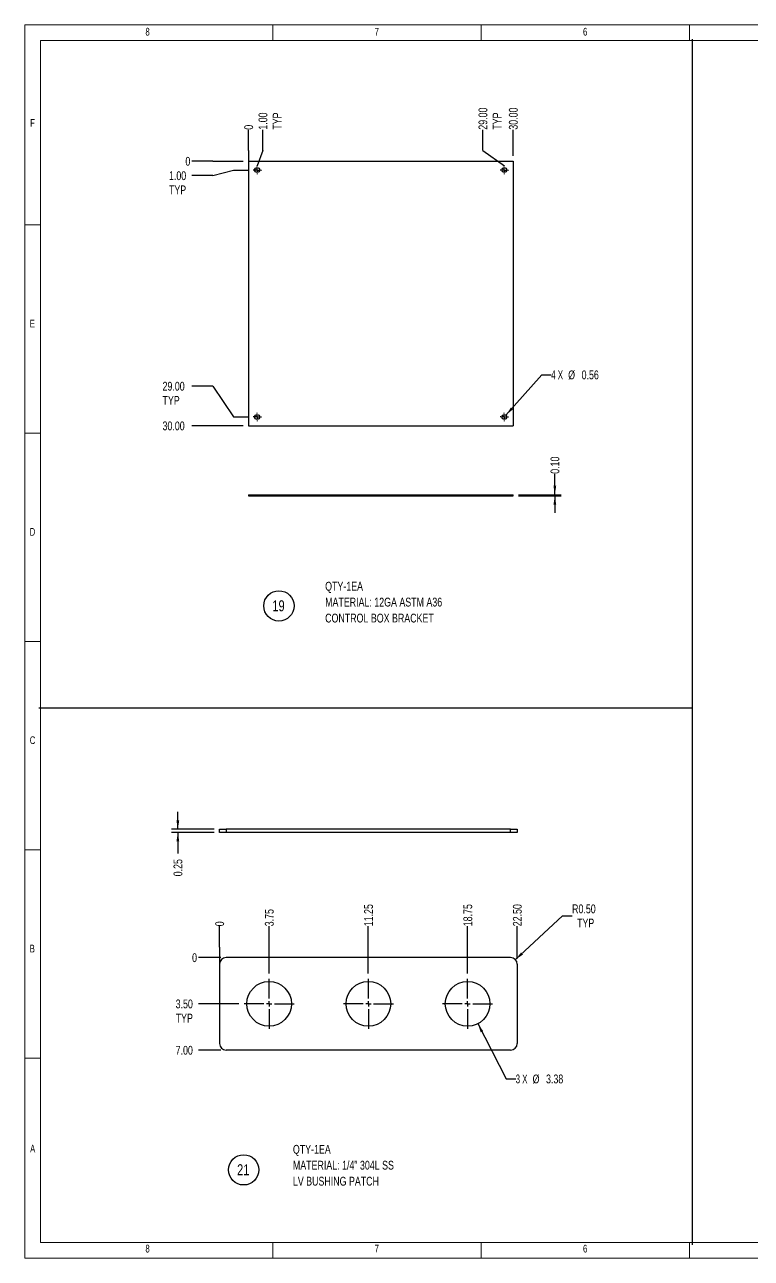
# Model space of a CAD drawing. Header units: inches. Extents: x 0 to 16.5, y 0 to 11.7.
# Drawn here: x 0.02 to 6.88, y 0.02 to 11.67 of the extents above; entities that cross this region are included whole.
import ezdxf

# ---------------------------------------------------------------- set-up
doc = ezdxf.new("R2010")
doc.units = ezdxf.units.IN
doc.header["$MEASUREMENT"] = 0
doc.linetypes.add('CENTERX2', pattern=[0.8, 0.5, -0.1, 0.1, -0.1])
doc.layers.add('FORMAT', color=7, linetype='Continuous')
doc.styles.add('SLDTEXTSTYLE0', font='TXT', dxfattribs={"width": 0.75})
doc.styles.add('SLDTEXTSTYLE2', font='TXT', dxfattribs={"width": 0.666667})
doc.dimstyles.new('SLDDIMSTYLE10', dxfattribs={"dimtxt": 0.084961, "dimasz": 0.084961, "dimexe": 0, "dimexo": 0.0625, "dimgap": 0.02124, "dimtad": 0, "dimtih": 1, "dimtoh": 1, "dimlfac": 8, "dimrnd": 1e-09, "dimzin": 4, "dimdsep": 46, "dimtxsty": 'SLDTEXTSTYLE0', "dimblk1": 'NONE', "dimblk2": 'NONE', "dimsah": 1, "dimcen": 0.09, "dimadec": 0, "dimazin": 1, "dimtfac": 1, "dimtofl": 0, "dimtmove": 0, "dimatfit": 3, "dimldrblk": 'NONE', "dimfxl": 0, "dimfrac": 2, "dimtolj": 1, "dimtzin": 12, "dimarcsym": 0})
doc.dimstyles.new('SLDDIMSTYLE11', dxfattribs={"dimtxt": 0.084961, "dimasz": 0.084961, "dimexe": 0, "dimexo": 0.0625, "dimgap": 0.02124, "dimtad": 0, "dimtih": 1, "dimtoh": 1, "dimlfac": 8, "dimrnd": 1e-09, "dimzin": 12, "dimdsep": 46, "dimtxsty": 'SLDTEXTSTYLE0', "dimblk1": 'NONE', "dimblk2": 'NONE', "dimsah": 1, "dimcen": 0.09, "dimadec": 0, "dimazin": 3, "dimtfac": 1, "dimtofl": 0, "dimtmove": 0, "dimatfit": 3, "dimldrblk": 'NONE', "dimfxl": 0, "dimfrac": 2, "dimtolj": 1, "dimtzin": 12, "dimarcsym": 0})
doc.dimstyles.new('SLDDIMSTYLE12', dxfattribs={"dimtxt": 0.084961, "dimasz": 0.084961, "dimexe": 0, "dimexo": 0.0625, "dimgap": 0.02124, "dimtad": 0, "dimtih": 1, "dimtoh": 1, "dimlfac": 8, "dimrnd": 1e-09, "dimzin": 12, "dimdsep": 46, "dimtxsty": 'SLDTEXTSTYLE0', "dimsah": 1, "dimcen": 0, "dimadec": 0, "dimazin": 3, "dimtfac": 1, "dimtofl": 0, "dimtmove": 0, "dimatfit": 3, "dimfxl": 0, "dimfrac": 2, "dimtolj": 1, "dimtzin": 12, "dimarcsym": 0})
doc.dimstyles.new('SLDDIMSTYLE13', dxfattribs={"dimtxt": 0.084961, "dimasz": 0.084961, "dimexe": 0, "dimexo": 0.0625, "dimgap": 0.02124, "dimtad": 0, "dimtih": 1, "dimtoh": 1, "dimlfac": 8, "dimrnd": 1e-09, "dimzin": 0, "dimdsep": 46, "dimtxsty": 'SLDTEXTSTYLE0', "dimsah": 1, "dimcen": 0, "dimadec": 0, "dimazin": 0, "dimtfac": 1, "dimtofl": 0, "dimtmove": 0, "dimatfit": 3, "dimfxl": 0, "dimfrac": 2, "dimtolj": 1, "dimtzin": 12, "dimarcsym": 0})
doc.dimstyles.new('SLDDIMSTYLE14', dxfattribs={"dimtxt": 0.084961, "dimasz": 0.084961, "dimexe": 0, "dimexo": 0.0625, "dimgap": 0.02124, "dimtad": 0, "dimtih": 1, "dimtoh": 1, "dimdec": 0, "dimlfac": 12, "dimrnd": 1e-09, "dimdsep": 46, "dimtxsty": 'SLDTEXTSTYLE0', "dimblk1": 'NONE', "dimblk2": 'NONE', "dimsah": 1, "dimcen": 0.09, "dimadec": 0, "dimazin": 2, "dimtfac": 1, "dimtdec": 0, "dimtofl": 0, "dimtmove": 0, "dimatfit": 3, "dimldrblk": 'NONE', "dimfxl": 0, "dimfrac": 2, "dimtolj": 1, "dimtzin": 12, "dimarcsym": 0})
doc.dimstyles.new('SLDDIMSTYLE15', dxfattribs={"dimtxt": 0.084961, "dimasz": 0.084961, "dimexe": 0, "dimexo": 0.0625, "dimgap": 0.02124, "dimtad": 0, "dimtih": 1, "dimtoh": 1, "dimlfac": 12, "dimrnd": 1e-09, "dimzin": 4, "dimdsep": 46, "dimtxsty": 'SLDTEXTSTYLE0', "dimblk1": 'NONE', "dimblk2": 'NONE', "dimsah": 1, "dimcen": 0.09, "dimadec": 0, "dimazin": 1, "dimtfac": 1, "dimtofl": 0, "dimtmove": 0, "dimatfit": 3, "dimldrblk": 'NONE', "dimfxl": 0, "dimfrac": 2, "dimtolj": 1, "dimtzin": 12, "dimarcsym": 0})
doc.dimstyles.new('SLDDIMSTYLE16', dxfattribs={"dimtxt": 0.084961, "dimasz": 0.084961, "dimexe": 0, "dimexo": 0.0625, "dimgap": 0.02124, "dimtad": 0, "dimtih": 1, "dimtoh": 1, "dimlfac": 12, "dimrnd": 1e-09, "dimdsep": 46, "dimtxsty": 'SLDTEXTSTYLE0', "dimsah": 1, "dimcen": 0, "dimadec": 0, "dimazin": 2, "dimtfac": 1, "dimtofl": 0, "dimtmove": 0, "dimatfit": 3, "dimfxl": 0, "dimfrac": 2, "dimtolj": 1, "dimtzin": 12, "dimarcsym": 0})
doc.dimstyles.new('SLDDIMSTYLE17', dxfattribs={"dimtxt": 0.084961, "dimasz": 0.084961, "dimexe": 0, "dimexo": 0.0625, "dimgap": 0.02124, "dimtad": 0, "dimlfac": 12, "dimrnd": 1e-09, "dimzin": 0, "dimdsep": 46, "dimtxsty": 'SLDTEXTSTYLE0', "dimsah": 1, "dimcen": 0.09, "dimadec": 0, "dimazin": 0, "dimtfac": 1, "dimtmove": 0, "dimatfit": 0, "dimfxl": 0, "dimfrac": 2, "dimtolj": 1, "dimtzin": 12, "dimarcsym": 0})
doc.dimstyles.new('SLDDIMSTYLE7', dxfattribs={"dimtxt": 0.084961, "dimasz": 0.084961, "dimexe": 0, "dimexo": 0.0625, "dimgap": 0.02124, "dimtad": 0, "dimlfac": 8, "dimrnd": 1e-09, "dimdsep": 46, "dimtxsty": 'SLDTEXTSTYLE0', "dimsah": 1, "dimcen": 0.09, "dimadec": 0, "dimazin": 2, "dimtfac": 1, "dimtmove": 0, "dimatfit": 0, "dimfxl": 0, "dimfrac": 2, "dimtolj": 1, "dimtzin": 12, "dimarcsym": 0})
doc.dimstyles.new('SLDDIMSTYLE8', dxfattribs={"dimtxt": 0.084961, "dimasz": 0.084961, "dimexe": 0, "dimexo": 0.0625, "dimgap": 0.02124, "dimtad": 0, "dimtih": 1, "dimtoh": 1, "dimdec": 0, "dimlfac": 8, "dimrnd": 1e-09, "dimdsep": 46, "dimtxsty": 'SLDTEXTSTYLE0', "dimblk1": 'NONE', "dimblk2": 'NONE', "dimsah": 1, "dimcen": 0.09, "dimadec": 0, "dimazin": 2, "dimtfac": 1, "dimtdec": 0, "dimtofl": 0, "dimtmove": 0, "dimatfit": 3, "dimldrblk": 'NONE', "dimfxl": 0, "dimfrac": 2, "dimtolj": 1, "dimtzin": 12, "dimarcsym": 0})
doc.dimstyles.new('SLDDIMSTYLE9', dxfattribs={"dimtxt": 0.084961, "dimasz": 0.084961, "dimexe": 0, "dimexo": 0.0625, "dimgap": 0.02124, "dimtad": 0, "dimtih": 1, "dimtoh": 1, "dimlfac": 8, "dimrnd": 1e-09, "dimzin": 4, "dimdsep": 46, "dimtxsty": 'SLDTEXTSTYLE0', "dimblk1": 'NONE', "dimblk2": 'NONE', "dimsah": 1, "dimcen": 0.09, "dimadec": 0, "dimazin": 1, "dimtfac": 1, "dimtofl": 0, "dimtmove": 0, "dimatfit": 3, "dimldrblk": 'NONE', "dimfxl": 0, "dimfrac": 2, "dimtolj": 1, "dimtzin": 12, "dimarcsym": 0})

# ---------------------------------------------------------------- blocks, each defined once
blk = doc.blocks.new('SW_NOTE_0')
at = {"layer": 'FORMAT', "color": 0, "attachment_point": 1, "style": 'SLDTEXTSTYLE0'}
for s, insert, char_height in [('QTY-1EA', (0, 0.107), 0.0833), ('MATERIAL: 12GA ASTM A36', (0, -0.043), 0.08333), ('CONTROL BOX BRACKET', (0, -0.194), 0.08333)]:
    blk.add_mtext(s, dxfattribs=dict(at, insert=insert, char_height=char_height))
blk = doc.blocks.new('SW_NOTE_0_3')
at = {"layer": 'FORMAT', "color": 0, "attachment_point": 1, "style": 'SLDTEXTSTYLE0'}
for s, insert, char_height in [('QTY-1EA', (0, 0.107), 0.0833), ('MATERIAL: 1/4" 304L SS', (0, -0.043), 0.08333), ('LV BUSHING PATCH', (0, -0.194), 0.08333)]:
    blk.add_mtext(s, dxfattribs=dict(at, insert=insert, char_height=char_height))
blk = doc.blocks.new('Drawing View98')
at = {"color": 7, "linetype": 'Continuous', "lineweight": 25}
for p, q in [((-0.0625, -0.03125), (-0.0625, 0)), ((-0.0625, 0), (0, 0)), ((0, 0), (0, -0.03125)), ((2.6875, 0), (0, 0)), ((2.6875, -0.03125), (2.6875, 0)), ((2.6875, 0), (2.75, 0)), ((2.75, 0), (2.75, -0.03125)), ((0, -0.03125), (-0.0625, -0.03125)), ((2.6875, -0.03125), (0, -0.03125)), ((2.75, -0.03125), (2.6875, -0.03125))]:
    blk.add_line(p, q, dxfattribs=at)
blk = doc.blocks.new('_D_26')
at = {"layer": 'FORMAT'}
for p, q in [((1.466, 4.073), (1.466, 4.236)), ((1.809, 4.073), (1.406, 4.073)), ((1.809, 4.042), (1.406, 4.042)), ((1.466, 4.042), (1.466, 3.844))]:
    blk.add_line(p, q, dxfattribs=at)
for points in [[(1.466, 4.073), (1.479, 4.158), (1.452, 4.158)], [(1.466, 4.042), (1.452, 3.957), (1.479, 3.957)]]:
    blk.add_solid(points, dxfattribs=at)
at = {"layer": 'FORMAT', "insert": (1.425, 3.628), "char_height": 0.0833, "attachment_point": 1, "rotation": 90, "style": 'SLDTEXTSTYLE0'}
blk.add_mtext('0.25', dxfattribs=at)
blk = doc.blocks.new('SW_NOTE_0_5')
at = {"layer": 'FORMAT', "color": 0}
blk.add_circle((0.076, 0.081), 0.143, dxfattribs=at)
at = {"layer": 'FORMAT', "color": 0, "insert": (0.072, 0.134), "char_height": 0.1042, "attachment_point": 2, "style": 'SLDTEXTSTYLE0'}
blk.add_mtext('21', dxfattribs=at)
blk = doc.blocks.new('Drawing View99')
at = {"color": 7, "linetype": 'Continuous', "lineweight": 25}
for p, q in [((0, 0.875), (-2.6875, 0.875)), ((-2.75, 0.8125), (-2.75, 0.0625)), ((0.0625, 0.8125), (0.0625, 0.0625)), ((0, 0), (-2.6875, 0))]:
    blk.add_line(p, q, dxfattribs=at)
for centre in [(-2.28125, 0.4375), (-1.34375, 0.4375), (-0.40625, 0.4375)]:
    blk.add_circle(centre, 0.21094, dxfattribs=at)
for centre, start, end in [((-2.6875, 0.8125), 90, 180), ((0, 0.8125), 0, 90), ((-2.6875, 0.0625), 180, 270), ((0, 0.0625), 270, 0)]:
    blk.add_arc(centre, 0.0625, start, end, dxfattribs=at)
blk = doc.blocks.new('_D_27')
at = {"layer": 'FORMAT'}
blk.add_line((1.872, 2.861), (1.661, 2.861), dxfattribs=at)
at = {"layer": 'FORMAT', "insert": (1.6, 2.901), "char_height": 0.0833, "attachment_point": 1, "style": 'SLDTEXTSTYLE0'}
blk.add_mtext('0', dxfattribs=at)
blk = doc.blocks.new('_None')
blk = doc.blocks.new('_D_28')
at = {"layer": 'FORMAT'}
blk.add_line((2.042, 2.423), (1.661, 2.423), dxfattribs=at)
at = {"layer": 'FORMAT', "char_height": 0.0833, "attachment_point": 1, "style": 'SLDTEXTSTYLE0'}
for s, insert in [('3.50', (1.445, 2.464)), ('TYP', (1.445, 2.33))]:
    blk.add_mtext(s, dxfattribs=dict(at, insert=insert))
blk = doc.blocks.new('_D_29')
at = {"layer": 'FORMAT'}
blk.add_line((1.872, 1.986), (1.661, 1.986), dxfattribs=at)
at = {"layer": 'FORMAT', "insert": (1.445, 2.026), "char_height": 0.0833, "attachment_point": 1, "style": 'SLDTEXTSTYLE0'}
blk.add_mtext('7.00', dxfattribs=at)
blk = doc.blocks.new('_D_30')
at = {"layer": 'FORMAT'}
for q in [(1.859, 3.156), (1.859, 2.798)]:
    blk.add_line((1.859, 2.959), q, dxfattribs=at)
at = {"layer": 'FORMAT', "insert": (1.819, 3.156), "char_height": 0.0833, "attachment_point": 1, "rotation": 90, "style": 'SLDTEXTSTYLE0'}
blk.add_mtext('0', dxfattribs=at)
blk = doc.blocks.new('_D_31')
at = {"layer": 'FORMAT'}
blk.add_line((2.328, 2.709), (2.328, 3.156), dxfattribs=at)
at = {"layer": 'FORMAT', "insert": (2.288, 3.156), "char_height": 0.0833, "attachment_point": 1, "rotation": 90, "style": 'SLDTEXTSTYLE0'}
blk.add_mtext('3.75', dxfattribs=at)
blk = doc.blocks.new('_D_32')
at = {"layer": 'FORMAT'}
blk.add_line((3.265, 2.709), (3.265, 3.156), dxfattribs=at)
at = {"layer": 'FORMAT', "insert": (3.225, 3.156), "char_height": 0.0833, "attachment_point": 1, "rotation": 90, "style": 'SLDTEXTSTYLE0'}
blk.add_mtext('11.25', dxfattribs=at)
blk = doc.blocks.new('_D_33')
at = {"layer": 'FORMAT'}
blk.add_line((4.203, 2.709), (4.203, 3.156), dxfattribs=at)
at = {"layer": 'FORMAT', "insert": (4.163, 3.156), "char_height": 0.0833, "attachment_point": 1, "rotation": 90, "style": 'SLDTEXTSTYLE0'}
blk.add_mtext('18.75', dxfattribs=at)
blk = doc.blocks.new('_D_34')
at = {"layer": 'FORMAT'}
blk.add_line((4.672, 2.848), (4.672, 3.156), dxfattribs=at)
at = {"layer": 'FORMAT', "insert": (4.631, 3.156), "char_height": 0.0833, "attachment_point": 1, "rotation": 90, "style": 'SLDTEXTSTYLE0'}
blk.add_mtext('22.50', dxfattribs=at)
blk = doc.blocks.new('_D_35')
at = {"layer": 'FORMAT'}
for p, q in [((4.299, 2.236), (4.567, 1.715)), ((4.567, 1.715), (4.657, 1.715))]:
    blk.add_line(p, q, dxfattribs=at)
blk.add_solid([(4.299, 2.236), (4.327, 2.154), (4.35, 2.166)], dxfattribs=at)
at = {"layer": 'FORMAT', "char_height": 0.0833, "attachment_point": 1}
for s, insert, style in [('3 X', (4.657, 1.755), 'SLDTEXTSTYLE2'), ('%%c', (4.817, 1.755), 'SLDTEXTSTYLE0'), ('3.38', (4.944, 1.755), 'SLDTEXTSTYLE0')]:
    blk.add_mtext(s, dxfattribs=dict(at, insert=insert, style=style))
blk = doc.blocks.new('_D_36')
at = {"layer": 'FORMAT'}
for p, q in [((4.655, 2.841), (5.1, 3.254)), ((5.1, 3.254), (5.19, 3.254))]:
    blk.add_line(p, q, dxfattribs=at)
blk.add_solid([(4.655, 2.841), (4.726, 2.889), (4.708, 2.908)], dxfattribs=at)
at = {"layer": 'FORMAT', "char_height": 0.0833, "attachment_point": 1, "style": 'SLDTEXTSTYLE0'}
for s, insert in [('R0.50', (5.19, 3.362)), ('TYP', (5.237, 3.228))]:
    blk.add_mtext(s, dxfattribs=dict(at, insert=insert))
blk = doc.blocks.new('SW_CENTERMARKSYMBOL_34')
at = {"layer": 'FORMAT', "color": 0, "linetype": 'CENTERX2'}
for p, q in [((0, 0.05), (0, 0.236)), ((-0.05, 0), (-0.236, 0)), ((0, 0), (-0.025, 0)), ((0, 0), (0, 0.025)), ((0, 0), (0, -0.025)), ((0, 0), (0.025, 0)), ((0.05, 0), (0.236, 0)), ((0, -0.05), (0, -0.236))]:
    blk.add_line(p, q, dxfattribs=at)
blk = doc.blocks.new('SW_CENTERMARKSYMBOL_35')
at = {"layer": 'FORMAT', "color": 0, "linetype": 'CENTERX2'}
for p, q in [((0, 0.05), (0, 0.236)), ((-0.05, 0), (-0.236, 0)), ((0, 0), (-0.025, 0)), ((0, 0), (0, 0.025)), ((0, 0), (0, -0.025)), ((0, 0), (0.025, 0)), ((0.05, 0), (0.236, 0)), ((0, -0.05), (0, -0.236))]:
    blk.add_line(p, q, dxfattribs=at)
blk = doc.blocks.new('SW_CENTERMARKSYMBOL_36')
at = {"layer": 'FORMAT', "color": 0, "linetype": 'CENTERX2'}
for p, q in [((0, 0.05), (0, 0.236)), ((-0.05, 0), (-0.236, 0)), ((0, 0), (-0.025, 0)), ((0, 0), (0, 0.025)), ((0, 0), (0, -0.025)), ((0, 0), (0.025, 0)), ((0.05, 0), (0.236, 0)), ((0, -0.05), (0, -0.236))]:
    blk.add_line(p, q, dxfattribs=at)
blk = doc.blocks.new('Drawing View102')
at = {"color": 7, "linetype": 'Continuous', "lineweight": 25}
for p, q in [((0, 0), (0, -2.5)), ((0, 0), (2.5, 0)), ((2.5, 0), (2.5, -2.5)), ((0, -2.5), (2.5, -2.5))]:
    blk.add_line(p, q, dxfattribs=at)
for centre in [(0.083, -0.083), (2.417, -0.083), (0.083, -2.417), (2.417, -2.417)]:
    blk.add_circle(centre, 0.0234, dxfattribs=at)
blk = doc.blocks.new('_D_37')
at = {"layer": 'FORMAT'}
for p, q in [((1.795, 10.384), (1.598, 10.384)), ((1.795, 10.384), (1.991, 10.384)), ((1.991, 10.384), (2.083, 10.384))]:
    blk.add_line(p, q, dxfattribs=at)
at = {"layer": 'FORMAT', "insert": (1.537, 10.425), "char_height": 0.0833, "attachment_point": 1, "style": 'SLDTEXTSTYLE0'}
blk.add_mtext('0', dxfattribs=at)
blk = doc.blocks.new('_D_38')
at = {"layer": 'FORMAT'}
for p, q in [((1.795, 10.249), (1.991, 10.301)), ((1.991, 10.301), (2.126, 10.301)), ((1.795, 10.249), (1.598, 10.249))]:
    blk.add_line(p, q, dxfattribs=at)
at = {"layer": 'FORMAT', "char_height": 0.0833, "attachment_point": 1, "style": 'SLDTEXTSTYLE0'}
for s, insert in [('1.00', (1.382, 10.289)), ('TYP', (1.382, 10.155))]:
    blk.add_mtext(s, dxfattribs=dict(at, insert=insert))
blk = doc.blocks.new('_D_39')
at = {"layer": 'FORMAT'}
for p, q in [((1.795, 8.26), (1.598, 8.26)), ((1.795, 8.26), (1.991, 7.968)), ((1.991, 7.968), (2.126, 7.968))]:
    blk.add_line(p, q, dxfattribs=at)
at = {"layer": 'FORMAT', "char_height": 0.0833, "attachment_point": 1, "style": 'SLDTEXTSTYLE0'}
for s, insert in [('29.00', (1.321, 8.3)), ('TYP', (1.321, 8.166))]:
    blk.add_mtext(s, dxfattribs=dict(at, insert=insert))
blk = doc.blocks.new('_D_40')
at = {"layer": 'FORMAT'}
blk.add_line((2.083, 7.884), (1.598, 7.884), dxfattribs=at)
at = {"layer": 'FORMAT', "insert": (1.321, 7.925), "char_height": 0.0833, "attachment_point": 1, "style": 'SLDTEXTSTYLE0'}
blk.add_mtext('30.00', dxfattribs=at)
blk = doc.blocks.new('_D_41')
at = {"layer": 'FORMAT'}
for q in [(2.133, 10.682), (2.133, 10.384)]:
    blk.add_line((2.133, 10.485), q, dxfattribs=at)
at = {"layer": 'FORMAT', "insert": (2.093, 10.682), "char_height": 0.0833, "attachment_point": 1, "rotation": 90, "style": 'SLDTEXTSTYLE0'}
blk.add_mtext('0', dxfattribs=at)
blk = doc.blocks.new('_D_42')
at = {"layer": 'FORMAT'}
for q in [(2.268, 10.682), (2.216, 10.341)]:
    blk.add_line((2.268, 10.485), q, dxfattribs=at)
at = {"layer": 'FORMAT', "char_height": 0.0833, "attachment_point": 1, "rotation": 90, "style": 'SLDTEXTSTYLE0'}
for s, insert in [('1.00', (2.228, 10.682)), ('TYP', (2.362, 10.682))]:
    blk.add_mtext(s, dxfattribs=dict(at, insert=insert))
blk = doc.blocks.new('_D_43')
at = {"layer": 'FORMAT'}
for q in [(4.347, 10.682), (4.55, 10.341)]:
    blk.add_line((4.347, 10.485), q, dxfattribs=at)
at = {"layer": 'FORMAT', "char_height": 0.0833, "attachment_point": 1, "rotation": 90, "style": 'SLDTEXTSTYLE0'}
for s, insert in [('29.00', (4.306, 10.682)), ('TYP', (4.44, 10.682))]:
    blk.add_mtext(s, dxfattribs=dict(at, insert=insert))
blk = doc.blocks.new('_D_44')
at = {"layer": 'FORMAT'}
blk.add_line((4.633, 10.434), (4.633, 10.682), dxfattribs=at)
at = {"layer": 'FORMAT', "insert": (4.593, 10.682), "char_height": 0.0833, "attachment_point": 1, "rotation": 90, "style": 'SLDTEXTSTYLE0'}
blk.add_mtext('30.00', dxfattribs=at)
blk = doc.blocks.new('_D_45')
at = {"layer": 'FORMAT'}
for p, q in [((4.565, 7.985), (4.903, 8.366)), ((4.903, 8.366), (4.993, 8.366))]:
    blk.add_line(p, q, dxfattribs=at)
blk.add_solid([(4.565, 7.985), (4.631, 8.04), (4.612, 8.057)], dxfattribs=at)
at = {"layer": 'FORMAT', "char_height": 0.0833, "attachment_point": 1}
for s, insert, style in [('4 X', (4.993, 8.407), 'SLDTEXTSTYLE2'), ('%%c', (5.153, 8.407), 'SLDTEXTSTYLE0'), ('0.56', (5.28, 8.407), 'SLDTEXTSTYLE0')]:
    blk.add_mtext(s, dxfattribs=dict(at, insert=insert, style=style))
blk = doc.blocks.new('SW_NOTE_0_6')
at = {"layer": 'FORMAT', "color": 0}
blk.add_circle((0.076, 0.081), 0.143, dxfattribs=at)
at = {"layer": 'FORMAT', "color": 0, "insert": (0.072, 0.134), "char_height": 0.1042, "attachment_point": 2, "style": 'SLDTEXTSTYLE0'}
blk.add_mtext('19', dxfattribs=at)
blk = doc.blocks.new('SW_CENTERMARKSYMBOL_37')
at = {"layer": 'FORMAT', "color": 0, "linetype": 'CENTERX2'}
for p, q in [((-0.033, 0), (-0.04, 0)), ((0, 0), (-0.017, 0)), ((0, 0.033), (0, 0.04)), ((0, 0), (0, 0.017)), ((0, 0), (0, -0.017)), ((0, 0), (0.017, 0)), ((0.033, 0), (0.04, 0)), ((0, -0.033), (0, -0.04))]:
    blk.add_line(p, q, dxfattribs=at)
blk = doc.blocks.new('SW_CENTERMARKSYMBOL_38')
at = {"layer": 'FORMAT', "color": 0, "linetype": 'CENTERX2'}
for p, q in [((-0.033, 0), (-0.04, 0)), ((0, 0), (-0.017, 0)), ((0, 0.033), (0, 0.04)), ((0, 0), (0, 0.017)), ((0, 0), (0, -0.017)), ((0, 0), (0.017, 0)), ((0.033, 0), (0.04, 0)), ((0, -0.033), (0, -0.04))]:
    blk.add_line(p, q, dxfattribs=at)
blk = doc.blocks.new('SW_CENTERMARKSYMBOL_39')
at = {"layer": 'FORMAT', "color": 0, "linetype": 'CENTERX2'}
for p, q in [((-0.033, 0), (-0.04, 0)), ((0, 0), (-0.017, 0)), ((0, 0.033), (0, 0.04)), ((0, 0), (0, 0.017)), ((0, 0), (0, -0.017)), ((0, 0), (0.017, 0)), ((0.033, 0), (0.04, 0)), ((0, -0.033), (0, -0.04))]:
    blk.add_line(p, q, dxfattribs=at)
blk = doc.blocks.new('SW_CENTERMARKSYMBOL_40')
at = {"layer": 'FORMAT', "color": 0, "linetype": 'CENTERX2'}
for p, q in [((-0.033, 0), (-0.04, 0)), ((0, 0), (-0.017, 0)), ((0, 0.033), (0, 0.04)), ((0, 0), (0, 0.017)), ((0, 0), (0, -0.017)), ((0, 0), (0.017, 0)), ((0.033, 0), (0.04, 0)), ((0, -0.033), (0, -0.04))]:
    blk.add_line(p, q, dxfattribs=at)
blk = doc.blocks.new('Drawing View103')
at = {"color": 7, "linetype": 'Continuous', "lineweight": 25}
for p, q in [((-2.5, 0.009), (-2.5, 0)), ((-2.5, 0.009), (0, 0.009)), ((-2.5, 0), (0, 0)), ((0, 0), (0, 0.009))]:
    blk.add_line(p, q, dxfattribs=at)
blk = doc.blocks.new('_D_46')
at = {"layer": 'FORMAT'}
for p, q in [((5.027, 7.233), (5.027, 7.431)), ((4.683, 7.233), (5.087, 7.233)), ((4.683, 7.224), (5.087, 7.224)), ((5.027, 7.224), (5.027, 7.061))]:
    blk.add_line(p, q, dxfattribs=at)
for points in [[(5.027, 7.233), (5.04, 7.318), (5.014, 7.318)], [(5.027, 7.224), (5.014, 7.139), (5.04, 7.139)]]:
    blk.add_solid(points, dxfattribs=at)
at = {"layer": 'FORMAT', "insert": (4.986, 7.431), "char_height": 0.0833, "attachment_point": 1, "rotation": 90, "style": 'SLDTEXTSTYLE0'}
blk.add_mtext('0.10', dxfattribs=at)

msp = doc.modelspace()

# ---------------------------------------------------------------- linework, layer by layer
at = {"color": 7, "linetype": 'Continuous', "lineweight": 18}
for p, q in [((0.0187, 0.0187), (0.0187, 11.67421)), ((0.0187, 11.67421), (16.51673, 11.67421)), ((2.3622, 11.52421), (2.3622, 11.67421)), ((4.33071, 11.52421), (4.33071, 11.67421)), ((6.29921, 11.52421), (6.29921, 11.67421)), ((0.1687, 0.1687), (0.1687, 11.52421)), ((0.1687, 11.52421), (16.36673, 11.52421)), ((0.1687, 9.78346), (0.0187, 9.78346)), ((0.1687, 7.81496), (0.0187, 7.81496)), ((0.1687, 5.84646), (0.0187, 5.84646)), ((0.04866, 5.84646), (0.16874, 5.84646)), ((0.1687, 3.87795), (0.0187, 3.87795)), ((0.1687, 1.90945), (0.0187, 1.90945)), ((16.36673, 0.1687), (0.1687, 0.1687)), ((2.3622, 0.1687), (2.3622, 0.0187)), ((4.33071, 0.1687), (4.33071, 0.0187)), ((6.29921, 0.1687), (6.29921, 0.0187)), ((16.51673, 0.0187), (0.0187, 0.0187))]:
    msp.add_line(p, q, dxfattribs=at)
at = {"layer": 'FORMAT'}
for p, q in [((6.32286, 11.53713), (6.32286, 0.14732)), ((6.32286, 5.21605), (0.15178, 5.21605))]:
    msp.add_line(p, q, dxfattribs=at)

# ---------------------------------------------------------------- block references
at = {"color": 7, "linetype": 'Continuous', "lineweight": 25}
for name, p in [('Drawing View102', (2.133, 10.38434)), ('Drawing View103', (4.633, 7.22417)), ('Drawing View98', (1.92171, 4.07288)), ('Drawing View99', (4.60921, 1.98576))]:
    msp.add_blockref(name, p, dxfattribs=at)
at = {"layer": 'FORMAT', "linetype": 'CENTERX2'}
for name, p in [('SW_CENTERMARKSYMBOL_40', (2.21633, 10.301)), ('SW_CENTERMARKSYMBOL_39', (4.54966, 10.301)), ('SW_CENTERMARKSYMBOL_37', (2.21633, 7.96767)), ('SW_CENTERMARKSYMBOL_38', (4.54966, 7.96767)), ('SW_CENTERMARKSYMBOL_34', (2.32796, 2.42326)), ('SW_CENTERMARKSYMBOL_35', (3.26546, 2.42326)), ('SW_CENTERMARKSYMBOL_36', (4.20296, 2.42326))]:
    msp.add_blockref(name, p, dxfattribs=at)
at = {"layer": 'FORMAT'}
for name, p in [('SW_NOTE_0', (2.85727, 6.30343)), ('SW_NOTE_0_6', (2.34472, 6.102)), ('SW_NOTE_0_3', (2.55269, 0.98318)), ('SW_NOTE_0_5', (2.01143, 0.7735))]:
    msp.add_blockref(name, p, dxfattribs=at)

# ---------------------------------------------------------------- texts
at = {"color": 7, "linetype": 'Continuous', "lineweight": 0, "char_height": 0.07292, "style": 'SLDTEXTSTYLE0'}
for s, insert, attachment_point in [('8', (1.17963, 11.64401), 2), ('7', (3.34499, 11.64401), 2), ('6', (5.31349, 11.64401), 2), ('F', (0.07043, 10.78209), 1), ('E', (0.06659, 8.88727), 1), ('D', (0.06659, 6.91877), 1), ('C', (0.06659, 4.95026), 1), ('B', (0.06655, 2.98176), 1), ('A', (0.07011, 1.09162), 1), ('8', (1.17963, 0.14676), 2), ('7', (3.34499, 0.14676), 2), ('6', (5.31349, 0.14676), 2)]:
    msp.add_mtext(s, dxfattribs=dict(at, insert=insert, attachment_point=attachment_point))

# ---------------------------------------------------------------- dimensions: what is measured, and where the dimension line sits
at = {"layer": 'FORMAT'}
for feature_location, offset, dtype, origin, dimstyle, picture, middle in [((4.54966, 10.34111), (-0.20308, 0.34108), 1, (2.133, 10.38434), 'SLDDIMSTYLE15', '_D_43', (4.34658, 10.8203)), ((2.21633, 10.34111), (0.05211, 0.34108), 1, (2.133, 10.38434), 'SLDDIMSTYLE15', '_D_42', (2.26844, 10.78998)), ((2.17622, 7.96767), (-0.57851, 0.29205), 0, (2.133, 10.38434), 'SLDDIMSTYLE15', '_D_39', (1.4596, 8.25972)), ((2.17622, 10.301), (-0.57851, -0.05211), 0, (2.133, 10.38434), 'SLDDIMSTYLE15', '_D_38', (1.48992, 10.24889)), ((2.09202, 2.42326), (-0.43098, 0), 0, (1.92171, 2.86076), 'SLDDIMSTYLE9', '_D_28', (1.55325, 2.42326))]:
    dim = msp.add_ordinate_dim(feature_location=feature_location, offset=offset, dtype=dtype, origin=origin, text='<>\\PTYP', dimstyle=dimstyle, dxfattribs=at)
    dim.commit()
    dim.dimension.update_dxf_attribs({"geometry": picture, "text_midpoint": middle})
for feature_location, offset, dtype, origin, dimstyle, picture, middle in [((4.633, 10.38434), (0, 0.29785), 1, (2.133, 10.38434), 'SLDDIMSTYLE15', '_D_44', (4.633, 10.8203)), ((2.1329951249, 10.384336883), (0, 0.2978494733), 1, (2.1329951249, 10.384336883), 'SLDDIMSTYLE14', '_D_41', (2.1329951249, 10.7125104302)), ((2.133, 7.88434), (-0.53528, 0), 0, (2.133, 10.38434), 'SLDDIMSTYLE15', '_D_40', (1.4596, 7.88434)), ((2.1329951249, 10.384336883), (-0.5352810222, 0), 0, (2.1329951249, 10.384336883), 'SLDDIMSTYLE14', '_D_37', (1.5673900289, 10.384336883)), ((3.26546, 2.65919), (0, 0.49706), 1, (1.85921, 2.79826), 'SLDDIMSTYLE11', '_D_32', (3.26546, 3.29437)), ((4.20296, 2.65919), (0, 0.49706), 1, (1.85921, 2.79826), 'SLDDIMSTYLE11', '_D_33', (4.20296, 3.29437)), ((4.67171, 2.79826), (0, 0.358), 1, (1.85921, 2.79826), 'SLDDIMSTYLE10', '_D_34', (4.67171, 3.29437)), ((2.32796, 2.65919), (0, 0.49706), 1, (1.85921, 2.79826), 'SLDDIMSTYLE11', '_D_31', (2.32796, 3.26405)), ((1.8592087752, 2.7982550461), (0, 0.3580015976), 1, (1.8592087752, 2.7982550461), 'SLDDIMSTYLE8', '_D_30', (1.8592087752, 3.1865807176)), ((1.92171, 1.98576), (-0.26066, 0), 0, (1.92171, 2.86076), 'SLDDIMSTYLE10', '_D_29', (1.55325, 1.98576)), ((1.9217087752, 2.8607550461), (-0.2606629388, 0), 0, (1.9217087752, 2.8607550461), 'SLDDIMSTYLE8', '_D_27', (1.6307217626, 2.8607550461))]:
    dim = msp.add_ordinate_dim(feature_location=feature_location, offset=offset, dtype=dtype, origin=origin, dimstyle=dimstyle, dxfattribs=at)
    dim.commit()
    dim.dimension.update_dxf_attribs({"geometry": picture, "text_midpoint": middle})
for p1, p2, text, dimstyle, picture, middle in [((4.53411, 7.95013), (4.56521, 7.98521), '4 X<>', 'SLDDIMSTYLE16', '_D_45', (5.24462, 8.36642)), ((4.1065995, 2.610897), (4.2993181, 2.2356131), '3 X<>', 'SLDDIMSTYLE12', '_D_35', (4.9082043, 1.7147939))]:
    dim = msp.add_diameter_dim_2p(p1=p1, p2=p2, text=text, dimstyle=dimstyle, dxfattribs=at)
    dim.commit()
    dim.dimension.update_dxf_attribs({"geometry": picture, "text_midpoint": middle, "dimtype": 163})
for base, p1, p2, dimstyle, picture, middle in [((5.0267, 7.23288), (4.633, 7.22417), (4.633, 7.23288), 'SLDDIMSTYLE17', '_D_46', (5.0267, 7.53879)), ((1.46551, 4.07288), (1.85921, 4.04163), (1.85921, 4.07288), 'SLDDIMSTYLE7', '_D_26', (1.46551, 3.73573))]:
    dim = msp.add_linear_dim(base=base, p1=p1, p2=p2, angle=90, dimstyle=dimstyle, dxfattribs=at)
    dim.commit()
    dim.dimension.update_dxf_attribs({"geometry": picture, "text_midpoint": middle, "dimtype": 160})
dim = msp.add_radius_dim(center=(4.60921, 2.79826), mpoint=(4.65499, 2.8408), text='<>\\PTYP', dimstyle='SLDDIMSTYLE13', dxfattribs=at)
dim.commit()
dim.dimension.update_dxf_attribs({"geometry": '_D_36', "text_midpoint": (5.33242, 3.25446), "dimtype": 164})

doc.saveas('drawing.dxf')
